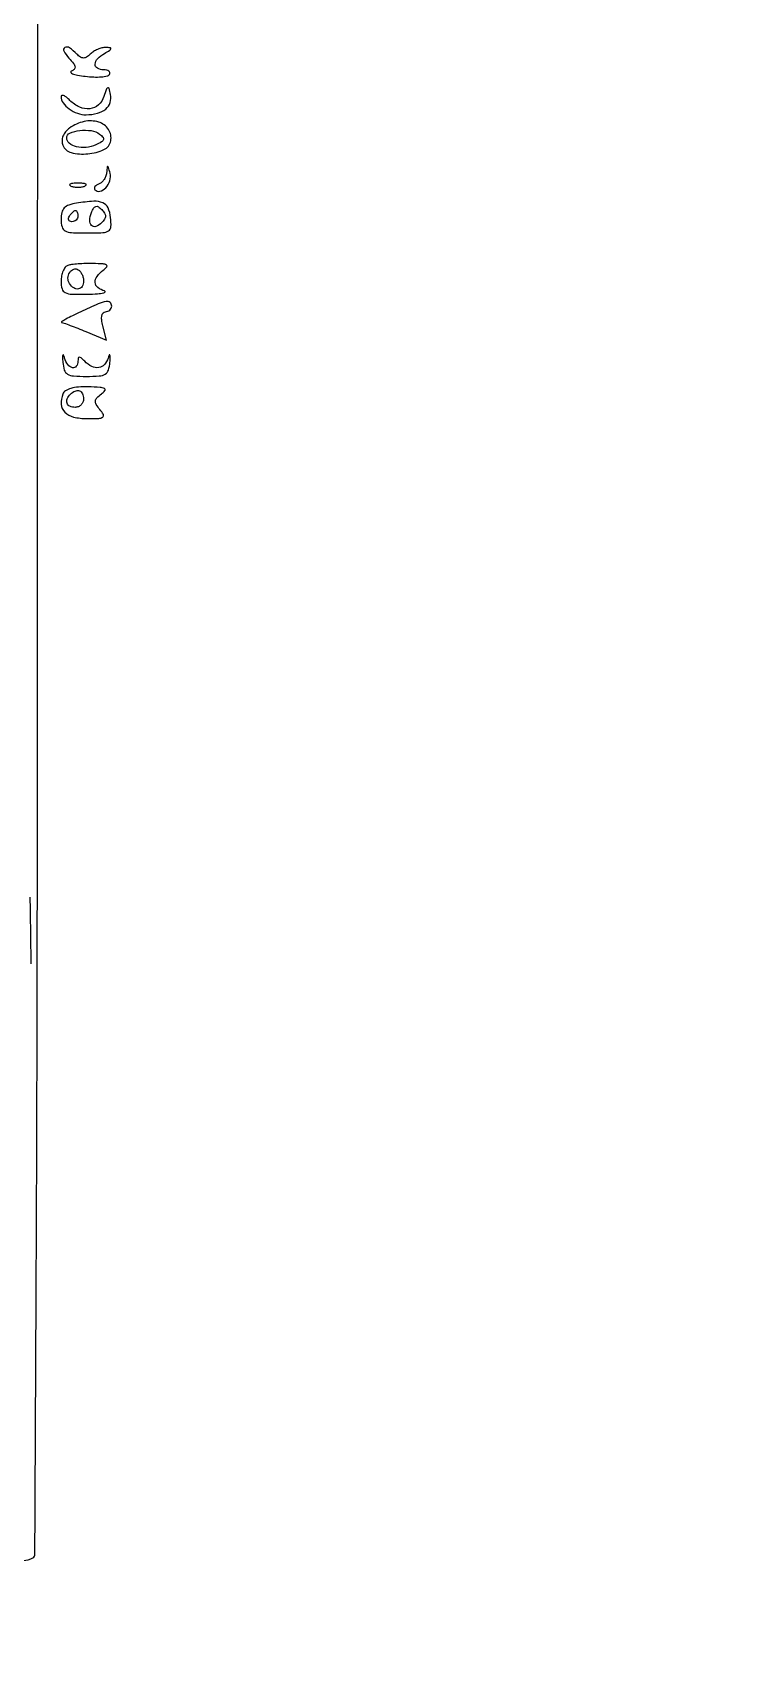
# Model space of a CAD drawing. Extents: x 24 to 1546, y 0 to 2379.
# Drawn here: x 563 to 688.9, y -0.5 to 290.6 of the extents above; entities that cross this region are included whole.
import ezdxf

# ---------------------------------------------------------------- set-up
doc = ezdxf.new("R2010")
doc.units = 0
doc.header["$MEASUREMENT"] = 0
doc.layers.get('0').update_dxf_attribs({"linetype": 'CONTINUOUS'})

msp = doc.modelspace()

# ---------------------------------------------------------------- linework, layer by layer
for points in [[(330.47682, 18.883074, 0.000013), (445.994116, 18.943074, 0.000017), (561.276547, 19.009838, 0.139128), (563.000019, 19.500012, 0.258597), (563.34628, 20.117426, 0.00003), (563.585042, 68.349484, 0.000793), (563.761466, 121.74337, 0.000478), (563.809731, 185.065658, -0.000252), (563.829439, 248.38279, -0.000419), (563.917736, 301.759581, -0.00001), (564.039235, 350.115363, -0.198254)], [(242.797298, 79.868691, -0.000011), (242.648497, 127.699984, -0.000482)], [(562.464859, 136.949489, -0.002204), (562.62492, 125.104136, -0.00311)]]:
    msp.add_lwpolyline(points, format="xyb")
for points in [[(569.406143, 286.10371, -0.021426), (570.215216, 285.128825, -0.120344), (570.483443, 284.512257, -0.248941), (570.341549, 284.079974, -0.108897), (569.811131, 283.755696, 0.464079), (569.727593, 283.540318, 0.182655), (570.004539, 283.302048, 0.042892), (570.929629, 283.052569, 0.014501), (572.310705, 282.845699, 0.020916), (573.806594, 282.728994, 0.029164), (575.148394, 282.758891, 0.029002), (576.205875, 282.906379, 0.208093), (576.619722, 283.193714, 0.186586), (576.676703, 283.498799, 0.186248), (576.513694, 283.763153, 0.111622), (576.121067, 283.942098, 0.051373), (575.559017, 284, -0.123272), (574.451608, 284.277237, -0.294469), (574.057612, 284.985867, -0.182985), (574.502334, 285.962565, -0.063621), (575.75, 286.919901, 0.009158), (576.693816, 287.493026, 0.207524), (576.868689, 287.750005, 0.439142), (576.741847, 287.920618, 0.02108), (575.95, 287.969591, 0.065288), (575.268856, 287.893828, 0.040263), (574.502813, 287.638567, 0.039784), (573.773157, 287.257164, 0.056113), (573.2, 286.8, -0.049631), (572.547259, 286.265408, -0.147822), (572, 286.1, -0.147822), (571.452741, 286.265408, -0.049631), (570.8, 286.8, 0.042962), (569.492077, 287.900591, 0.275934), (568.664968, 287.962897, 0.433585), (568.485609, 287.36026, 0.051696)], [(575.625465, 279.25, -0.129704), (574.642164, 277.761562, -0.155587), (573.116126, 277.07949, -0.135508), (571.308411, 277.367054, -0.089808), (569.571429, 278.571429, 0.02622), (568.967142, 279.115457, 0.065462), (568.461607, 279.425268, 0.165261), (568.144176, 279.454396, 0.346648), (568, 279.271429, 0.157023), (568.365843, 278.13522, 0.079189), (569.436833, 277.054885, 0.072553), (570.909343, 276.275432, 0.087587), (572.45, 276.015313, 0.061217), (574.461278, 276.277753, 0.110676), (575.933107, 277.030005, 0.141881), (576.718399, 278.187838, 0.132399), (576.791246, 279.619827, 0.011505), (576.529216, 280.712096, 0.428562), (576.32756, 280.822936, 0.232488), (576.102236, 280.607032, 0.006011)], [(569.52865, 273.644608, 0.058483), (568.792426, 272.961209, 0.083282), (568.334849, 272.197123, 0.092803), (568.181246, 271.39114, 0.092677), (568.329483, 270.583763, 0.24619), (569.806788, 269.283854, 0.083226), (572.755775, 269.068902, 0.083063), (575.618124, 269.827445, 0.244321), (576.840076, 271.380173, 0.195365), (576.432556, 273.407428, 0.173255), (574.702008, 274.705191, 0.130682), (572.101791, 274.810429, 0.103348)], [(574.16331, 270.659667, -0.080539), (572.469061, 270.210832, -0.083649), (570.742944, 270.329555, -0.106973), (569.466584, 270.944089, -0.23123), (569, 271.899064, -0.303159), (569.567344, 272.748786, -0.069341), (571.326574, 273.207234, -0.062822), (573.373844, 273.188783, -0.126764), (574.858095, 272.584437, -0.053807), (575.461246, 272.026624, -0.272277), (575.542318, 271.594008, -0.17889), (575.193696, 271.180486, -0.024158)], [(576.116001, 265.833333, -0.066507), (575.978463, 265.16278, -0.059758), (575.666888, 264.525112, -0.063181), (575.236773, 264.014531, -0.100716), (574.75, 263.720238, 0.054323), (574.309821, 263.506758, 0.1002), (574.02257, 263.233829, 0.151297), (573.931013, 262.9489, 0.189167), (574.02896, 262.691278, 0.276314), (574.920819, 262.420873, 0.147017), (575.946765, 263.031309, 0.108906), (576.676464, 264.29063, 0.140758), (576.714394, 265.619827, 0.004624), (576.439816, 266.650339, 0.244301), (576.304764, 266.79564, 0.487489), (576.191266, 266.723776, 0.007418)], [(569.75, 263.337719, 0.057986), (570.320008, 263.181385, 0.037979), (571, 263.12966, 0.037979), (571.679992, 263.181385, 0.057986), (572.25, 263.337719, 0.174857), (572.459382, 263.525001, 0.447206), (572.398438, 263.693942, 0.078554), (571.89144, 263.810911, 0.017491), (571, 263.842105, 0.017491), (570.10856, 263.810911, 0.078554), (569.601562, 263.693942, 0.447206), (569.540618, 263.525001, 0.174857)], [(570.75, 260.293423, 0.042472), (569.392596, 259.963149, 0.120937), (568.576296, 259.446499, 0.134355), (568.141219, 258.647645, 0.057964), (568, 257.433578, 0.063542), (568.173252, 256.075786, 0.209833), (568.719106, 255.383232, 0.110406), (569.861668, 255.067362, 0.012451), (572.566422, 255, 0.010467), (575.434465, 255.060047, 0.13354), (576.451097, 255.382764, 0.241373), (576.869089, 256.1057, 0.041387), (576.816422, 257.741449, 0.076462), (576.344439, 259.463316, 0.190358), (575.427109, 260.360712, 0.116992), (573.798589, 260.632341, 0.021536)], [(575.216667, 256.816667, -0.103621), (574.205275, 256.155634, -0.29781), (573.422432, 256.319633, -0.219336), (573.091174, 257.217175, -0.072159), (573.409244, 258.624089, -0.040341), (573.787781, 259.413665, -0.19067), (574.174991, 259.718105, -0.218633), (574.629413, 259.653597, -0.053524), (575.232783, 259.167217, -0.053474), (575.739052, 258.539301, -0.145657), (575.896548, 257.996548, -0.143917), (575.732364, 257.451783, -0.051746)], [(571, 258, -0.105053), (570.918938, 257.618444, -0.099167), (570.688914, 257.29375, -0.09642), (570.345238, 257.076123, -0.093332), (569.940983, 257, -0.108972), (569.586039, 257.078288, -0.182303), (569.3746, 257.29375, -0.161196), (569.343488, 257.6179, -0.082592), (569.5, 258, -0.029505), (569.768994, 258.382774, -0.035638), (570.066025, 258.70625, -0.038439), (570.34829, 258.934461, -0.151918), (570.559017, 259, -0.210953), (570.727648, 258.92554, -0.081139), (570.870461, 258.70625, -0.061769), (570.967655, 258.382849, -0.042167)], [(569.200062, 249.233354, 0.150001), (568.740111, 248.905315, 0.062762), (568.352518, 248.240944, 0.054319), (568.088849, 247.370827, 0.046458), (568, 246.416667, 0.06462), (568.175954, 245.060903, 0.218801), (568.729379, 244.3889, 0.108234), (569.894597, 244.1094, 0.011053), (572.75, 244.116001, 0.009495), (574.469437, 244.190683, 0.031619), (575.590625, 244.332266, 0.227697), (575.829407, 244.508788, 0.483558), (575.75, 244.689326, -0.10264), (574.546049, 245.286085, -0.213468), (574.067114, 246.193954, -0.179303), (574.39258, 247.284512, -0.073101), (575.509836, 248.389757, 0.0578), (576.118286, 248.956047, 0.451832), (576.069602, 249.294288, 0.130491), (575.45846, 249.496527, 0.009979), (573.709897, 249.566687, 0.011498), (572.354749, 249.562827, 0.011984), (571.019851, 249.496279, 0.011733), (569.870616, 249.384169, 0.050303)], [(572, 246.440983, -0.131397), (571.748994, 245.50233, -0.221941), (571.094833, 245.043762, -0.194118), (570.247001, 245.223468, -0.106623), (569.5, 246, -0.144545), (569.228407, 246.994978, -0.137775), (569.532901, 247.999006, -0.173073), (570.249279, 248.554719, -0.22115), (571.069098, 248.457295, -0.093559), (571.425599, 248.131679, -0.052935), (571.726548, 247.62768, -0.050295), (571.930946, 247.034855, -0.057944)], [(571.5, 241, 0.007053), (570.008274, 240.283732, 0.014287), (568.859439, 239.670471, 0.015862), (568.097468, 239.20265, 0.699543), (568.127876, 239.074164, -0.05626), (568.532625, 238.979405, -0.003838), (569.64267, 238.574144, -0.005451), (570.96019, 238.065205, -0.004062), (572.402923, 237.476115), (576.050094, 235.952229), (575.416639, 238.476115, -0.032029), (575.222913, 239.529536, -0.076107), (575.249991, 240.323616, -0.131296), (575.484479, 240.81265, -0.219054), (575.891592, 241, 0.089013), (576.314783, 241.075941, 0.095012), (576.674405, 241.29375, 0.099907), (576.914997, 241.618502, 0.110058), (577, 242, 0.221054), (576.702722, 242.639551, 0.223731), (576.024474, 242.820241, 0.05719), (574.605893, 242.390563, 0.006295)], [(568.315355, 232, 0.05708), (568.575291, 230.631898, 0.184677), (569.137607, 229.91779, 0.117673), (570.213199, 229.580052, 0.017498), (572.5, 229.5, 0.017498), (574.786801, 229.580052, 0.117673), (575.862393, 229.91779, 0.184677), (576.424709, 230.631898, 0.05708), (576.684645, 232, 0.008792), (576.737883, 232.947301, 0.111859), (576.672996, 233.295507, 0.662318), (576.553144, 233.294764, 0.028037), (576.361321, 232.75, -0.114874), (575.712602, 231.593643, -0.176652), (574.705976, 231.068169, -0.151148), (573.472225, 231.278195, -0.079355), (572.2, 232.2, 0.018208), (571.578624, 232.777696, 0.180052), (571.25, 232.9, 0.354955), (571.056215, 232.742599, 0.051663), (571, 232.2, -0.156473), (570.711159, 231.299623, -0.303533), (570.034233, 231.044401, -0.179978), (569.206461, 231.592646, -0.08701), (568.638679, 232.75, 0.028037), (568.446856, 233.294764, 0.662318), (568.327004, 233.295507, 0.111859), (568.262117, 232.947301, 0.008792)], [(568.31324, 226.373907, 0.108172), (568.037205, 224.558566, 0.179307), (568.660589, 223.160568, 0.140796), (570.202492, 222.284374, 0.059319), (572.59106, 222, 0.009254), (574.723439, 222.03947, 0.143295), (575.411363, 222.268714, 0.383445), (575.516808, 222.714699, 0.048183), (574.910192, 223.608213, -0.03504), (574.259215, 224.514929, -0.162453), (574.11386, 225.134252, -0.172842), (574.37323, 225.694071, -0.040836), (575.164554, 226.378374, 0.070796), (575.774395, 226.972954, 0.463642), (575.695885, 227.338491, 0.10836), (574.937167, 227.552621, 0.008245), (572.797036, 227.644069, 0.025762), (571.085513, 227.600762, 0.04985), (569.738909, 227.360687, 0.067571), (568.792865, 226.948401, 0.16612)], [(572, 225.5, -0.099038), (571.885486, 224.927543, -0.097945), (571.559375, 224.440625, -0.097945), (571.072457, 224.114514, -0.099038), (570.5, 224, -0.103678), (569.569797, 224.19498, -0.206496), (569.066255, 224.735179, -0.193059), (569.095775, 225.503522, -0.091649), (569.666667, 226.333333, -0.091649), (570.496478, 226.904225, -0.193059), (571.264821, 226.933745, -0.206496), (571.80502, 226.430203, -0.103678)]]:
    msp.add_lwpolyline(points, format="xyb", close=True)

doc.saveas('drawing.dxf')
